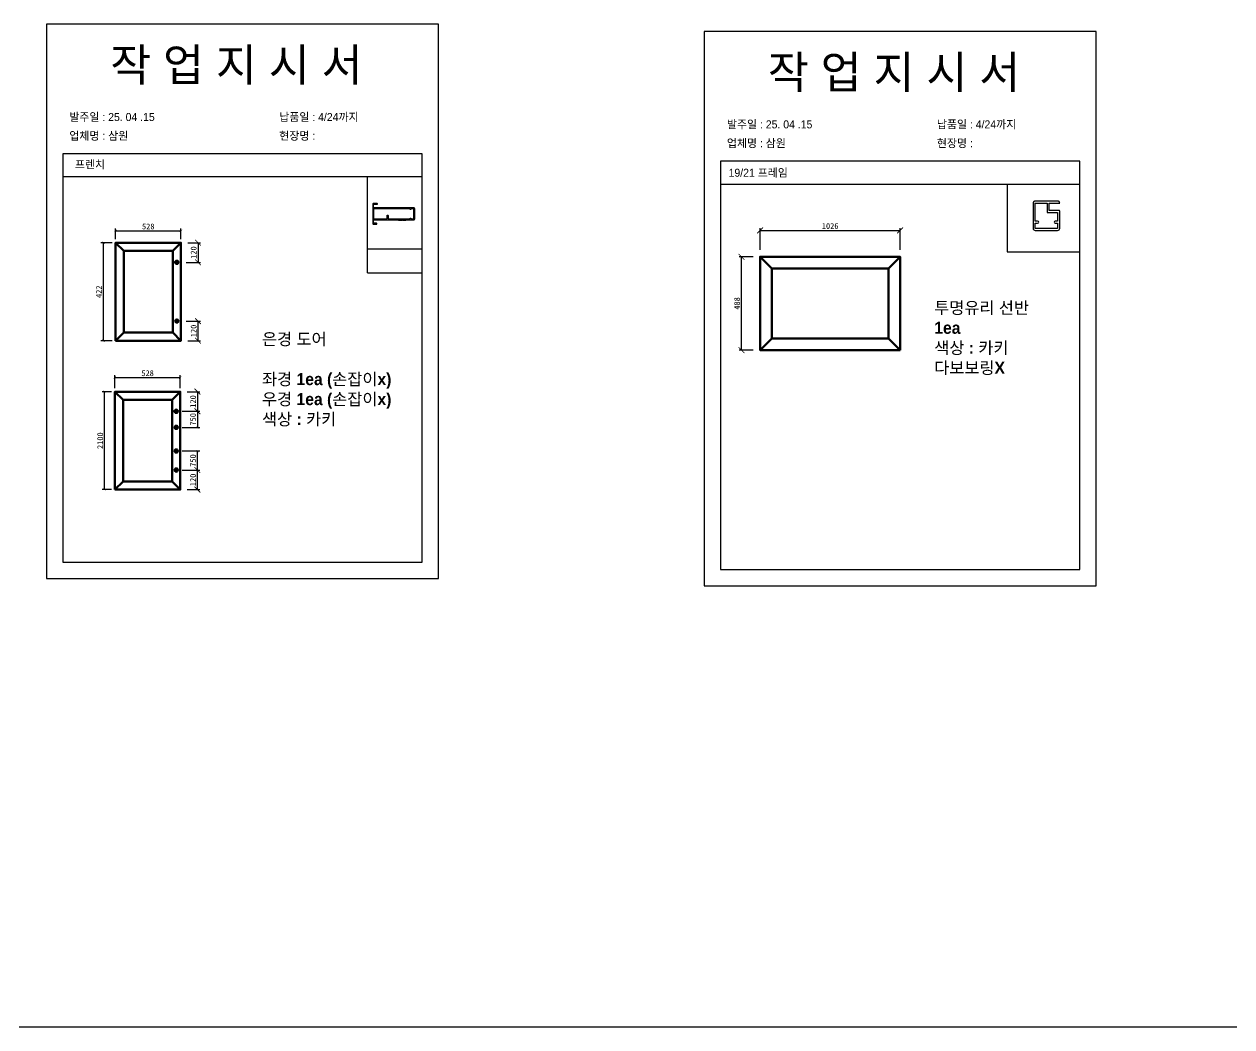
# Model space of a CAD drawing. Header units: millimetres. Extents: x -44117 to 256353, y -2095463 to 65325.
# Drawn here: x 122451 to 127628, y -62623 to -58325 of the extents above; entities that cross this region are included whole.
import ezdxf

# ---------------------------------------------------------------- set-up
doc = ezdxf.new("R2010")
doc.units = ezdxf.units.MM
doc.header["$LTSCALE"] = 10
doc.layers.add('Layer1', color=7, linetype='Continuous', lineweight=70)
doc.dimstyles.new('ISO-25', dxfattribs={"dimtxt": 2.5, "dimasz": 2.5, "dimexe": 1, "dimexo": 1, "dimtad": 1, "dimtxsty": 'Standard', "dimblk": 'ARCHTICK', "dimcen": 2.5, "dimadec": 0, "dimazin": 0, "dimtfac": 1, "dimtmove": 0, "dimatfit": 3, "dimfxl": 0, "dimarcsym": 0})

# ---------------------------------------------------------------- blocks, each defined once
blk = doc.blocks.new('_ArchTick')
at = {"color": 0, "linetype": 'ByBlock', "const_width": 0.15}
blk.add_lwpolyline([(-0.5, -0.5), (0.5, 0.5)], dxfattribs=at)
blk = doc.blocks.new('*D2412')
at = {"color": 0, "lineweight": -2}
for p, q in [((125576.2, -59322.2), (125515.9, -59322.2)), ((125525.9, -59722.2), (125525.9, -59322.2)), ((125576.2, -59722.2), (125515.9, -59722.2))]:
    blk.add_line(p, q, dxfattribs=at)
at = {"layer": 'Defpoints', "color": 0}
for p in [(125525.9, -59322.2), (125606.2, -59322.2), (125606.2, -59722.2)]:
    blk.add_point(p, dxfattribs=at)
at = {"color": 0, "lineweight": -2, "xscale": 25, "yscale": 25, "zscale": 25}
for p, rotation in [((125525.9, -59322.2), 90), ((125525.9, -59722.2), 270)]:
    blk.add_blockref('_ArchTick', p, dxfattribs=dict(at, rotation=rotation))
at = {"color": 0, "insert": (125507.2, -59522.2), "char_height": 25, "attachment_point": 5, "rotation": 90}
blk.add_mtext('488', dxfattribs=at)
blk = doc.blocks.new('*D2413')
at = {"color": 0, "lineweight": -2}
for p, q in [((125606.2, -59292.2), (125606.2, -59199.3)), ((125606.2, -59209.3), (126206.2, -59209.3)), ((126206.2, -59292.2), (126206.2, -59199.3))]:
    blk.add_line(p, q, dxfattribs=at)
at = {"layer": 'Defpoints', "color": 0}
for p in [(126206.2, -59209.3), (125606.2, -59322.2), (126206.2, -59322.2)]:
    blk.add_point(p, dxfattribs=at)
at = {"color": 0, "lineweight": -2, "xscale": 25, "yscale": 25, "zscale": 25, "rotation": 180}
blk.add_blockref('_ArchTick', (125606.2, -59209.3), dxfattribs=at)
at = {"color": 0, "lineweight": -2, "xscale": 25, "yscale": 25, "zscale": 25}
blk.add_blockref('_ArchTick', (126206.2, -59209.3), dxfattribs=at)
at = {"color": 0, "insert": (125906.2, -59190.5), "char_height": 25, "attachment_point": 5}
blk.add_mtext('1026', dxfattribs=at)
blk = doc.blocks.new('*D2414')
at = {"color": 0, "lineweight": -2}
for p, q in [((123143.3, -60236.4), (123203.7, -60236.4)), ((123193.7, -60320.4), (123193.7, -60236.4)), ((123150.3, -60320.4), (123203.7, -60320.4))]:
    blk.add_line(p, q, dxfattribs=at)
at = {"layer": 'Defpoints', "color": 0}
for p in [(123113.3, -60236.4), (123193.7, -60236.4), (123120.3, -60320.4)]:
    blk.add_point(p, dxfattribs=at)
at = {"color": 0, "lineweight": -2, "xscale": 25, "yscale": 25, "zscale": 25}
for p, rotation in [((123193.7, -60236.4), 90), ((123193.7, -60320.4), 270)]:
    blk.add_blockref('_ArchTick', p, dxfattribs=dict(at, rotation=rotation))
at = {"color": 0, "insert": (123175, -60278.4), "char_height": 25, "attachment_point": 5, "rotation": 90}
blk.add_mtext('120', dxfattribs=at)
blk = doc.blocks.new('*D2415')
at = {"color": 0, "lineweight": -2}
for p, q in [((123150.3, -59900.4), (123203.7, -59900.4)), ((123193.7, -59900.4), (123193.7, -59984.4)), ((123143.3, -59984.4), (123203.7, -59984.4))]:
    blk.add_line(p, q, dxfattribs=at)
at = {"layer": 'Defpoints', "color": 0}
for p in [(123120.3, -59900.4), (123113.3, -59984.4), (123193.7, -59984.4)]:
    blk.add_point(p, dxfattribs=at)
at = {"color": 0, "lineweight": -2, "xscale": 25, "yscale": 25, "zscale": 25}
for p, rotation in [((123193.7, -59900.4), 90), ((123193.7, -59984.4), 270)]:
    blk.add_blockref('_ArchTick', p, dxfattribs=dict(at, rotation=rotation))
at = {"color": 0, "insert": (123175, -59942.4), "char_height": 25, "attachment_point": 5, "rotation": 90}
blk.add_mtext('120', dxfattribs=at)
blk = doc.blocks.new('*D2416')
at = {"color": 0, "lineweight": -2}
for p, q in [((123128.3, -59984.4), (123203.7, -59984.4)), ((123193.7, -59984.4), (123193.7, -60053.3)), ((123128.3, -60053.3), (123203.7, -60053.3))]:
    blk.add_line(p, q, dxfattribs=at)
at = {"layer": 'Defpoints', "color": 0}
for p in [(123113.3, -59984.4), (123113.3, -60053.3), (123193.7, -60053.3)]:
    blk.add_point(p, dxfattribs=at)
at = {"color": 0, "lineweight": -2, "xscale": 10, "yscale": 10, "zscale": 10}
for p, rotation in [((123193.7, -59984.4), 90), ((123193.7, -60053.3), 270)]:
    blk.add_blockref('_ArchTick', p, dxfattribs=dict(at, rotation=rotation))
at = {"color": 0, "insert": (123175, -60018.9), "char_height": 25, "attachment_point": 5, "rotation": 90}
blk.add_mtext('750', dxfattribs=at)
blk = doc.blocks.new('*D2417')
at = {"color": 0, "lineweight": -2}
for p, q in [((123128.3, -60154.6), (123203.7, -60154.6)), ((123193.7, -60236.4), (123193.7, -60154.6)), ((123128.3, -60236.4), (123203.7, -60236.4))]:
    blk.add_line(p, q, dxfattribs=at)
at = {"layer": 'Defpoints', "color": 0}
for p in [(123113.3, -60154.6), (123193.7, -60154.6), (123113.3, -60236.4)]:
    blk.add_point(p, dxfattribs=at)
at = {"color": 0, "lineweight": -2, "xscale": 10, "yscale": 10, "zscale": 10}
for p, rotation in [((123193.7, -60154.6), 90), ((123193.7, -60236.4), 270)]:
    blk.add_blockref('_ArchTick', p, dxfattribs=dict(at, rotation=rotation))
at = {"color": 0, "insert": (123175, -60195.5), "char_height": 25, "attachment_point": 5, "rotation": 90}
blk.add_mtext('750', dxfattribs=at)
blk = doc.blocks.new('*D2418')
at = {"color": 0, "lineweight": -2}
for p, q in [((123146.1, -59598), (123206.5, -59598)), ((123196.5, -59682), (123196.5, -59598)), ((123153.1, -59682), (123206.5, -59682))]:
    blk.add_line(p, q, dxfattribs=at)
at = {"layer": 'Defpoints', "color": 0}
for p in [(123116.1, -59598), (123196.5, -59598), (123123.1, -59682)]:
    blk.add_point(p, dxfattribs=at)
at = {"color": 0, "lineweight": -2, "xscale": 25, "yscale": 25, "zscale": 25}
for p, rotation in [((123196.5, -59598), 90), ((123196.5, -59682), 270)]:
    blk.add_blockref('_ArchTick', p, dxfattribs=dict(at, rotation=rotation))
at = {"color": 0, "insert": (123177.7, -59640), "char_height": 25, "attachment_point": 5, "rotation": 90}
blk.add_mtext('120', dxfattribs=at)
blk = doc.blocks.new('*D2419')
at = {"color": 0, "lineweight": -2}
for p, q in [((123153.1, -59262), (123206.5, -59262)), ((123196.5, -59262), (123196.5, -59346)), ((123146.1, -59346), (123206.5, -59346))]:
    blk.add_line(p, q, dxfattribs=at)
at = {"layer": 'Defpoints', "color": 0}
for p in [(123123.1, -59262), (123116.1, -59346), (123196.5, -59346)]:
    blk.add_point(p, dxfattribs=at)
at = {"color": 0, "lineweight": -2, "xscale": 25, "yscale": 25, "zscale": 25}
for p, rotation in [((123196.5, -59262), 90), ((123196.5, -59346), 270)]:
    blk.add_blockref('_ArchTick', p, dxfattribs=dict(at, rotation=rotation))
at = {"color": 0, "insert": (123177.7, -59304), "char_height": 25, "attachment_point": 5, "rotation": 90}
blk.add_mtext('120', dxfattribs=at)
blk = doc.blocks.new('*D2420')
at = {"color": 0, "lineweight": -2}
for p, q in [((122843.1, -59247), (122843.1, -59201)), ((122843.1, -59211), (123123.1, -59211)), ((123123.1, -59247), (123123.1, -59201))]:
    blk.add_line(p, q, dxfattribs=at)
at = {"layer": 'Defpoints', "color": 0}
for p in [(123123.1, -59211), (122843.1, -59262), (123123.1, -59262)]:
    blk.add_point(p, dxfattribs=at)
at = {"color": 0, "lineweight": -2, "xscale": 10, "yscale": 10, "zscale": 10, "rotation": 180}
blk.add_blockref('_ArchTick', (122843.1, -59211), dxfattribs=at)
at = {"color": 0, "lineweight": -2, "xscale": 10, "yscale": 10, "zscale": 10}
blk.add_blockref('_ArchTick', (123123.1, -59211), dxfattribs=at)
at = {"color": 0, "insert": (122983.1, -59192.3), "char_height": 25, "attachment_point": 5}
blk.add_mtext('528', dxfattribs=at)
blk = doc.blocks.new('*D2421')
at = {"color": 0, "lineweight": -2}
for p, q in [((122828.1, -59262), (122780.3, -59262)), ((122790.3, -59262), (122790.3, -59682)), ((122828.1, -59682), (122780.3, -59682))]:
    blk.add_line(p, q, dxfattribs=at)
at = {"layer": 'Defpoints', "color": 0}
for p in [(122843.1, -59262), (122790.3, -59682), (122843.1, -59682)]:
    blk.add_point(p, dxfattribs=at)
at = {"color": 0, "lineweight": -2, "xscale": 10, "yscale": 10, "zscale": 10}
for p, rotation in [((122790.3, -59262), 90), ((122790.3, -59682), 270)]:
    blk.add_blockref('_ArchTick', p, dxfattribs=dict(at, rotation=rotation))
at = {"color": 0, "insert": (122771.6, -59472), "char_height": 25, "attachment_point": 5, "rotation": 90}
blk.add_mtext('422', dxfattribs=at)
blk = doc.blocks.new('*D2422')
at = {"color": 0, "lineweight": -2}
for p, q in [((122840.3, -59885.4), (122840.3, -59830.2)), ((122840.3, -59840.2), (123120.3, -59840.2)), ((123120.3, -59885.4), (123120.3, -59830.2))]:
    blk.add_line(p, q, dxfattribs=at)
at = {"layer": 'Defpoints', "color": 0}
for p in [(123120.3, -59840.2), (122840.3, -59900.4), (123120.3, -59900.4)]:
    blk.add_point(p, dxfattribs=at)
at = {"color": 0, "lineweight": -2, "xscale": 10, "yscale": 10, "zscale": 10, "rotation": 180}
blk.add_blockref('_ArchTick', (122840.3, -59840.2), dxfattribs=at)
at = {"color": 0, "lineweight": -2, "xscale": 10, "yscale": 10, "zscale": 10}
blk.add_blockref('_ArchTick', (123120.3, -59840.2), dxfattribs=at)
at = {"color": 0, "insert": (122980.3, -59821.4), "char_height": 25, "attachment_point": 5}
blk.add_mtext('528', dxfattribs=at)
blk = doc.blocks.new('*D2423')
at = {"color": 0, "lineweight": -2}
for p, q in [((122825.3, -59900.4), (122785.9, -59900.4)), ((122795.9, -60320.4), (122795.9, -59900.4)), ((122825.3, -60320.4), (122785.9, -60320.4))]:
    blk.add_line(p, q, dxfattribs=at)
at = {"layer": 'Defpoints', "color": 0}
for p in [(122795.9, -59900.4), (122840.3, -59900.4), (122840.3, -60320.4)]:
    blk.add_point(p, dxfattribs=at)
at = {"color": 0, "lineweight": -2, "xscale": 10, "yscale": 10, "zscale": 10}
for p, rotation in [((122795.9, -59900.4), 90), ((122795.9, -60320.4), 270)]:
    blk.add_blockref('_ArchTick', p, dxfattribs=dict(at, rotation=rotation))
at = {"color": 0, "insert": (122777.1, -60110.4), "char_height": 25, "attachment_point": 5, "rotation": 90}
blk.add_mtext('2100', dxfattribs=at)

msp = doc.modelspace()

# ---------------------------------------------------------------- linework, layer by layer
for p, q in [((124157.13096, -58880.21282), (122617.13096, -58880.21282)), ((126976.196, -58911.80596), (125436.196, -58911.80596)), ((124157.13096, -58980.21282), (122617.13096, -58980.21282)), ((123922.42645, -59391.52217), (123922.42645, -58980.21282)), ((126976.196, -59011.80596), (125436.196, -59011.80596)), ((124157.13096, -59289.33438), (123922.42645, -59289.33438))]:
    msp.add_line(p, q)
at = {"color": 1}
msp.add_line((104637.27748, -62623.08887), (196906.42434, -62623.08887), dxfattribs=at)
for points in [[(122547.13096, -60701.0431), (124227.13096, -60701.0431), (124227.13096, -58325.0431), (122547.13096, -58325.0431)], [(125366.196, -60732.63623), (127046.196, -60732.63623), (127046.196, -58356.63623), (125366.196, -58356.63623)], [(126976.196, -59011.80596), (126664.44067, -59011.80596), (126664.44067, -59301.43654), (126976.196, -59301.43654)]]:
    msp.add_lwpolyline(points, close=True)
for points in [[(122617.13096, -58880.21282), (122617.13096, -60631.0431), (124157.13096, -60631.0431), (124157.13096, -58880.21282)], [(125436.196, -58911.80596), (125436.196, -60662.63623), (126976.196, -60662.63623), (126976.196, -58911.80596)], [(123922.42645, -59391.52217), (124157.13096, -59391.52217), (124157.13096, -58980.21282), (123687.72194, -58980.21282)]]:
    msp.add_lwpolyline(points)
for points in [[(124071.21134, -59164.38586), (124072.41134, -59165.58586), (124086.21134, -59165.58586, 0.4142135624), (124087.21134, -59164.58586), (124087.21134, -59164.58586, -0.4142135624), (124088.21134, -59163.58586), (124121.21134, -59163.58586, 0.4142135624), (124125.21134, -59159.58586), (124125.21134, -59116.38586, 0.4142135624), (124121.21134, -59112.38586), (123950.01134, -59112.38586, -0.4142135624), (123949.21134, -59111.58586), (123949.21134, -59099.18586, -0.4142135624), (123951.21134, -59097.18586), (123963.61134, -59097.18586, 0.4142135624), (123965.21134, -59095.58586, 0.4142135624), (123963.61134, -59093.98586), (123949.21134, -59093.98586, 0.4142135624), (123945.21134, -59097.98586), (123945.21134, -59177.98586, 0.4142135624), (123949.21134, -59181.98586), (123961.61134, -59181.98586, 0.4142135624), (123963.21134, -59180.38586), (123963.21134, -59180.38586, 0.4142135624), (123961.61134, -59178.78586), (123951.21134, -59178.78586, -0.4142135624), (123949.21134, -59176.78586), (123949.21134, -59164.38586, -0.4142135624), (123950.01134, -59163.58586), (124054.21134, -59163.58586, -0.4142135624), (124055.21134, -59164.58586), (124055.21134, -59164.58586, 0.4142135624), (124056.21134, -59165.58586), (124070.01134, -59165.58586)], [(124007.21134, -59159.58586), (124007.21134, -59145.58586, -0.4142135624), (124009.21134, -59143.58586), (124009.21134, -59143.58586, -0.4142135624), (124011.21134, -59145.58586), (124011.21134, -59159.58586), (124105.61134, -59159.58586), (124105.61134, -59157.58586, -0.4142135624), (124107.21134, -59155.98586), (124107.21134, -59155.98586, -0.4142135624), (124108.81134, -59157.58586), (124108.81134, -59159.58586), (124120.41134, -59159.58586, 0.4142135624), (124121.21134, -59158.78586), (124121.21134, -59117.18586, 0.4142135624), (124120.41134, -59116.38586), (124108.81134, -59116.38586), (124108.81134, -59118.38586, -0.4142135624), (124107.21134, -59119.98586), (124107.21134, -59119.98586, -0.4142135624), (124105.61134, -59118.38586), (124105.61134, -59116.38586), (123950.01134, -59116.38586, 0.4142135624), (123949.21134, -59117.18586), (123949.21134, -59158.78586, 0.4142135624), (123950.01134, -59159.58586)], [(126888.40256, -59123.47397), (126845.20256, -59123.47397), (126845.20256, -59092.27397), (126890.20256, -59092.27397), (126890.20256, -59092.27397, 0.4142135624), (126881.20256, -59083.27397), (126785.20256, -59083.27397, 0.4142135624), (126776.20256, -59092.27397), (126776.20256, -59200.27397, 0.4142135624), (126785.20256, -59209.27397), (126881.20256, -59209.27397, 0.4142135624), (126890.20256, -59200.27397), (126890.20256, -59125.27397, 0.4142135624)], [(126795.70256, -59178.07397, 1), (126795.70256, -59169.07397), (126785.20256, -59169.07397), (126785.20256, -59092.27397), (126836.20256, -59092.27397), (126836.20256, -59132.47397), (126881.20256, -59132.47397), (126881.20256, -59169.07397), (126870.70256, -59169.07397, 1), (126870.70256, -59178.07397), (126881.20256, -59178.07397), (126881.20256, -59200.27397), (126785.20256, -59200.27397), (126785.20256, -59178.07397)]]:
    msp.add_lwpolyline(points, format="xyb", close=True)
at = {"layer": 'Layer1'}
for p, q in [((122878.07715, -59296.97202), (122843.07715, -59261.97202)), ((123088.07715, -59296.97202), (123123.07715, -59261.97202)), ((125656.16338, -59372.22847), (125606.16338, -59322.22847)), ((126206.16338, -59322.22847), (126156.16338, -59372.22847)), ((123105.57715, -59335.47202), (123105.57715, -59356.47202)), ((123105.57715, -59587.47202), (123105.57715, -59608.47202)), ((123116.07715, -59597.97202), (123095.07715, -59597.97202)), ((122878.07715, -59646.97202), (122843.07715, -59681.97202)), ((123123.07715, -59681.97202), (123088.07715, -59646.97202)), ((125656.16338, -59672.22847), (125606.16338, -59722.22847)), ((126156.16338, -59672.22847), (126206.16338, -59722.22847)), ((122875.33691, -59935.44717), (122840.33691, -59900.44717)), ((123085.33691, -59935.44717), (123120.33691, -59900.44717)), ((123102.83691, -59973.94717), (123102.83691, -59994.94717)), ((123113.33691, -60053.29309), (123092.33691, -60053.29309)), ((123102.83691, -60042.79309), (123102.83691, -60063.79309)), ((123113.33691, -60154.57645), (123092.33691, -60154.57645)), ((123102.83691, -60144.07645), (123102.83691, -60165.07645)), ((123113.33691, -60236.44717), (123092.33691, -60236.44717)), ((123102.83691, -60225.94717), (123102.83691, -60246.94717)), ((122875.33691, -60285.44717), (122840.33691, -60320.44717)), ((123120.33691, -60320.44717), (123085.33691, -60285.44717))]:
    msp.add_line(p, q, dxfattribs=at)
for points in [[(122843.07715, -59681.97202), (123123.07715, -59681.97202), (123123.07715, -59261.97202), (122843.07715, -59261.97202)], [(122878.07715, -59646.97202), (123088.07715, -59646.97202), (123088.07715, -59296.97202), (122878.07715, -59296.97202)], [(126206.16338, -59722.22847), (126206.16338, -59322.22847), (125606.16338, -59322.22847), (125606.16338, -59722.22847)], [(123116.07715, -59345.97202), (123095.07715, -59345.97202)], [(126156.16338, -59672.22847), (126156.16338, -59372.22847), (125656.16338, -59372.22847), (125656.16338, -59672.22847)], [(122840.33691, -60320.44717), (123120.33691, -60320.44717), (123120.33691, -59900.44717), (122840.33691, -59900.44717)], [(122875.33691, -60285.44717), (123085.33691, -60285.44717), (123085.33691, -59935.44717), (122875.33691, -59935.44717)], [(123113.33691, -59984.44717), (123092.33691, -59984.44717)]]:
    msp.add_lwpolyline(points, close=True, dxfattribs=at)
for centre in [(123105.57715, -59345.97202), (123105.57715, -59597.97202), (123102.83691, -59984.44717), (123102.83691, -60053.29309), (123102.83691, -60154.57645), (123102.83691, -60236.44717)]:
    msp.add_circle(centre, 7, dxfattribs=at)

# ---------------------------------------------------------------- texts
at = {"attachment_point": 1}
for s, width, heights, insert, char_height in [('{\\fGulim|b0|i0|c129|p50;작 업 지 시 서}', 3307.3198183, [-155.84554], (122819.93757, -58429.20561), 140), ('{\\fGulim|b0|i0|c129|p50;작 업 지 시 서}', 3307.3198183, [-155.84554], (125639.0026, -58460.79874), 140), ('{\\fGulim|b0|i0|c129|p50;발주일 : 25. 04 .15}', 3307.3198183, [-38.18216], (122644.72821, -58705.92603), 34.3), ('{\\fGulim|b0|i0|c129|p50;납품일 : 4/24까지}', 3307.3198183, [37.67976], (123544.70619, -58705.92603), 34.3), ('{\\fGulim|b0|i0|c129|p50;발주일 : 25. 04 .15}', 3307.3198183, [-38.18216], (125463.79325, -58737.51917), 34.3), ('{\\fGulim|b0|i0|c129|p50;납품일 : 4/24까지}', 3307.3198183, [37.67976], (126363.77123, -58737.51917), 34.3), ('{\\fGulim|b0|i0|c129|p50;업체명 : 삼원}', 3307.3198183, [38.2735], (122644.72821, -58786.58221), 34.3), ('{\\fGulim|b0|i0|c129|p50;현장명 : }', 3307.3198183, [-38.2735], (123544.70619, -58786.58221), 34.3), ('{\\fGulim|b0|i0|c129|p50;업체명 : 삼원}', 3307.3198183, [38.2735], (125463.79325, -58818.17534), 34.3), ('{\\fGulim|b0|i0|c129|p50;현장명 : }', 3307.3198183, [-38.2735], (126363.77123, -58818.17534), 34.3), ('{\\fGulim|b0|i0|c129|p50;프렌치}', 3307.3198183, [-38.22783], (122668.60788, -58909.28179), 34.3), ('{\\fGulim|b0|i0|c129|p50;19/21 프레임}', 3307.3198183, [-41.60759], (125470.83545, -58944.84144), 34.3), ('{\\fGulim|b1|i0|c129|p50;투명유리 선반\\P1ea\\P색상 : 카키\\P다보보링X}', 2135.7410508, [1317.50106], (126352.44367, -59515.13941), 51.45), ('{\\fGulim|b1|i0|c129|p50;은경 도어^J\\P좌경 1ea (손잡이x)\\P우경 1ea (손잡이x)\\P색상 : 카키}', 3307.3198183, [491.47221], (123470.6751, -59649.41447), 51.45)]:
    msp.add_mtext_dynamic_manual_height_columns(s, width=width, gutter_width=12.5, heights=heights, dxfattribs=dict(at, insert=insert, char_height=char_height))

# ---------------------------------------------------------------- dimensions: what is measured, and where the dimension line sits
for base, p1, p2, angle, text, override, picture, middle in [((126206.16338, -59209.26848), (125606.16338, -59322.22847), (126206.16338, -59322.22847), 180, '1026', {"dimscale": 10, "dimexo": 3, "dimtxsty": 'Standard'}, '*D2413', (125906.16338, -59190.51848)), ((122790.32571, -59681.97202), (122843.07715, -59261.97202), (122843.07715, -59681.97202), 90, '422', {"dimscale": 10, "dimasz": 1, "dimexo": 1.5, "dimtxsty": 'Standard'}, '*D2421', (122771.57571, -59471.97202)), ((123196.46887, -59345.97202), (123123.07715, -59261.97202), (123116.07715, -59345.97202), 90, '120', {"dimscale": 10, "dimexo": 3, "dimtxsty": 'Standard'}, '*D2419', (123177.71887, -59303.97202)), ((125525.90358, -59322.22847), (125606.16338, -59722.22847), (125606.16338, -59322.22847), 90, '488', {"dimscale": 10, "dimexo": 3, "dimtxsty": 'Standard'}, '*D2412', (125507.15358, -59522.22847)), ((123196.46887, -59597.97202), (123123.07715, -59681.97202), (123116.07715, -59597.97202), 90, '120', {"dimscale": 10, "dimexo": 3, "dimtxsty": 'Standard'}, '*D2418', (123177.71887, -59639.97202)), ((122795.89182, -59900.44717), (122840.33691, -60320.44717), (122840.33691, -59900.44717), 90, '2100', {"dimscale": 10, "dimasz": 1, "dimexo": 1.5, "dimtxsty": 'Standard'}, '*D2423', (122777.14182, -60110.44717)), ((123193.72863, -59984.44717), (123120.33691, -59900.44717), (123113.33691, -59984.44717), 90, '120', {"dimscale": 10, "dimexo": 3, "dimtxsty": 'Standard'}, '*D2415', (123174.97863, -59942.44717)), ((123193.72863, -60236.44717), (123120.33691, -60320.44717), (123113.33691, -60236.44717), 90, '120', {"dimscale": 10, "dimexo": 3, "dimtxsty": 'Standard'}, '*D2414', (123174.97863, -60278.44717))]:
    dim = msp.add_linear_dim(base=base, p1=p1, p2=p2, angle=angle, text=text, dimstyle='ISO-25', override=override)
    dim.commit()
    dim.dimension.update_dxf_attribs({"geometry": picture, "text_midpoint": middle})
for base, p1, p2, picture, middle in [((123123.07715, -59211.00729), (122843.07715, -59261.97202), (123123.07715, -59261.97202), '*D2420', (122983.07715, -59192.25729)), ((123120.33691, -59840.19133), (122840.33691, -59900.44717), (123120.33691, -59900.44717), '*D2422', (122980.33691, -59821.44133))]:
    dim = msp.add_linear_dim(base=base, p1=p1, p2=p2, text='528', dimstyle='ISO-25', override={"dimscale": 10, "dimasz": 1, "dimexo": 1.5, "dimtxsty": 'Standard'})
    dim.commit()
    dim.dimension.update_dxf_attribs({"geometry": picture, "text_midpoint": middle})
for base, p1, p2, picture, middle in [((123193.72863, -60053.29309), (123113.33691, -59984.44717), (123113.33691, -60053.29309), '*D2416', (123193.72863, -60018.87013)), ((123193.72863, -60154.57645), (123113.33691, -60236.44717), (123113.33691, -60154.57645), '*D2417', (123193.72863, -60195.51181))]:
    dim = msp.add_linear_dim(base=base, p1=p1, p2=p2, angle=90, text='750', dimstyle='ISO-25', override={"dimscale": 10, "dimasz": 1, "dimexo": 1.5, "dimtxsty": 'Standard'})
    dim.commit()
    dim.dimension.update_dxf_attribs({"geometry": picture, "text_midpoint": middle, "dimtype": 160})

doc.saveas('drawing.dxf')
